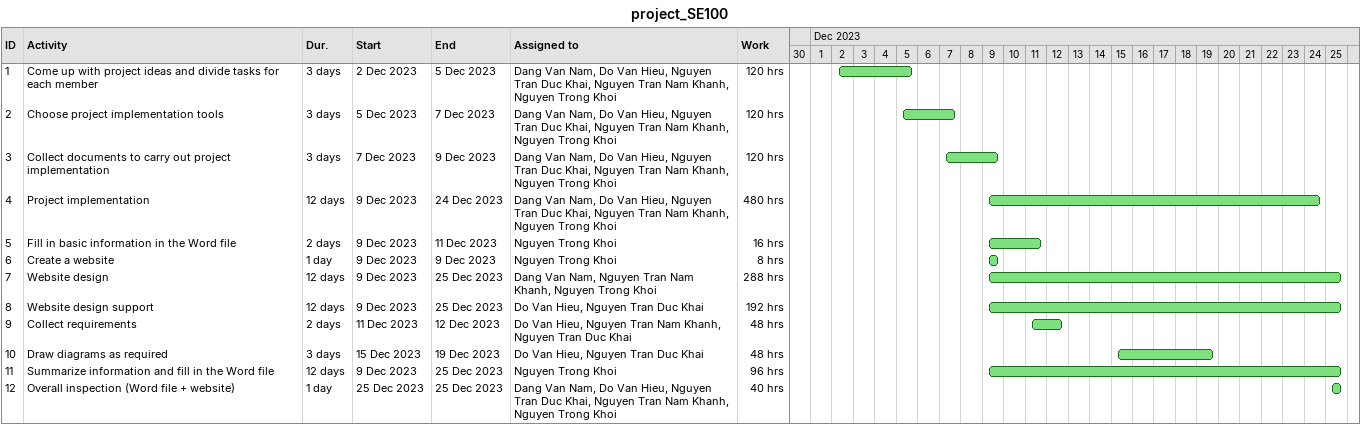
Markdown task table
project_SE100

| ID | Task | Duration | Start | Finish | Resources | Work (h) |
|---|---|---|---|---|---|---|
| 1 | Come up with project ideas and divide tasks for each member | 3d | 2023-12-02 | 2023-12-05 | Dang Van Nam, Do Van Hieu, Nguyen Tran Duc Khai, Nguyen Tran Nam Khanh, Nguyen Trong Khoi | 120 |
| 2 | Choose project implementation tools | 3d | 2023-12-05 | 2023-12-07 | Dang Van Nam, Do Van Hieu, Nguyen Tran Duc Khai, Nguyen Tran Nam Khanh, Nguyen Trong Khoi | 120 |
| 3 | Collect documents to carry out project implementation | 3d | 2023-12-07 | 2023-12-09 | Dang Van Nam, Do Van Hieu, Nguyen Tran Duc Khai, Nguyen Tran Nam Khanh, Nguyen Trong Khoi | 120 |
| 4 | Project implementation | 12d | 2023-12-09 | 2023-12-24 | Dang Van Nam, Do Van Hieu, Nguyen Tran Duc Khai, Nguyen Tran Nam Khanh, Nguyen Trong Khoi | 480 |
| 5 | Fill in basic information in the Word file | 2d | 2023-12-09 | 2023-12-11 | Nguyen Trong Khoi | 16 |
| 6 | Create a website | 1d | 2023-12-09 | 2023-12-09 | Nguyen Trong Khoi | 8 |
| 7 | Website design | 12d | 2023-12-09 | 2023-12-25 | Dang Van Nam, Nguyen Tran Nam Khanh, Nguyen Trong Khoi | 288 |
| 8 | Website design support | 12d | 2023-12-09 | 2023-12-25 | Do Van Hieu, Nguyen Tran Duc Khai | 192 |
| 9 | Collect requirements | 2d | 2023-12-11 | 2023-12-12 | Do Van Hieu, Nguyen Tran Nam Khanh, Nguyen Tran Duc Khai | 48 |
| 10 | Draw diagrams as required | 3d | 2023-12-15 | 2023-12-19 | Do Van Hieu, Nguyen Tran Duc Khai | 48 |
| 11 | Summarize information and fill in the Word file | 12d | 2023-12-09 | 2023-12-25 | Nguyen Trong Khoi | 96 |
| 12 | Overall inspection (Word file + website) | 1d | 2023-12-25 | 2023-12-25 | Dang Van Nam, Do Van Hieu, Nguyen Tran Duc Khai, Nguyen Tran Nam Khanh, Nguyen Trong Khoi | 40 |
